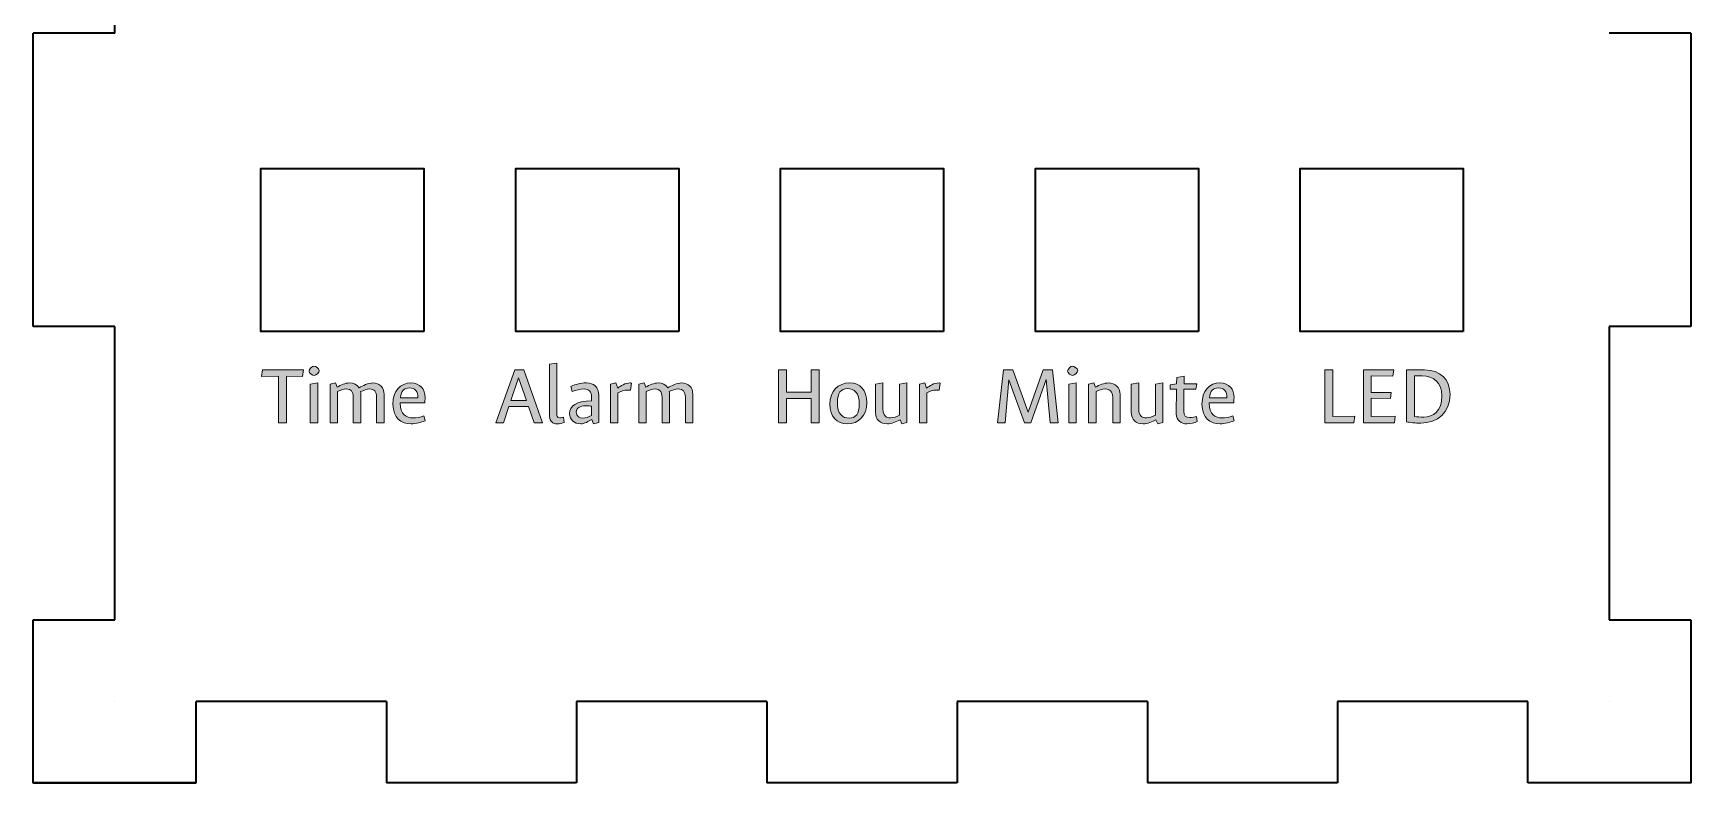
# Model space of a CAD drawing. Header units: inches. Extents: x 5 to 205, y -289 to -24.
# Drawn here: x 74.5 to 135.5, y -152.9 to -125.3 of the extents above; entities that cross this region are included whole.
import ezdxf

# ---------------------------------------------------------------- set-up
doc = ezdxf.new("R2010")
doc.units = ezdxf.units.IN
doc.header["$MEASUREMENT"] = 0
doc.layers.add('Capa 1', color=7, linetype='Continuous')

# ---------------------------------------------------------------- blocks, each defined once
blk = doc.blocks.new('block 3')
at = {"layer": 'Capa 1', "color": 250, "lineweight": 35, "true_color": 0x201815}
for points in [[(77.501, -125.305), (77.501, -114.506)], [(74.501, -136.106), (74.501, -125.305)], [(77.501, -125.306), (74.501, -125.306)], [(135.501, -125.306), (132.501, -125.306)], [(135.501, -125.305), (135.501, -136.106)], [(77.501, -136.106), (74.501, -136.106)], [(77.501, -146.906), (77.501, -136.106)], [(132.501, -136.106), (132.501, -146.906)], [(135.501, -136.106), (132.501, -136.106)], [(80.501, -152.906), (74.501, -152.906), (74.501, -146.906)], [(74.501, -152.906), (74.501, -146.906)], [(74.501, -146.906), (77.501, -146.906)], [(135.501, -146.906), (135.501, -152.906), (129.501, -152.906)], [(132.501, -146.906), (135.501, -146.906)], [(77.501, -149.906), (77.501, -149.906)], [(87.501, -149.906), (80.501, -149.906)], [(80.501, -152.906), (80.501, -149.906)], [(87.501, -149.906), (87.501, -152.906)], [(101.501, -149.906), (94.501, -149.906)], [(94.501, -149.906), (94.501, -152.906)], [(101.501, -149.906), (101.501, -152.906)], [(115.501, -149.906), (108.501, -149.906)], [(108.501, -149.906), (108.501, -152.906)], [(115.501, -149.906), (115.501, -152.906)], [(129.501, -149.906), (122.501, -149.906)], [(122.501, -149.906), (122.501, -152.906)], [(129.501, -152.906), (129.501, -149.906)], [(132.501, -149.906), (132.501, -149.906)], [(74.501, -152.906), (80.501, -152.906)], [(94.501, -152.906), (87.501, -152.906)], [(108.501, -152.906), (101.501, -152.906)], [(122.501, -152.906), (115.501, -152.906)]]:
    blk.add_lwpolyline(points, dxfattribs=at)
blk = doc.blocks.new('block 19')
at = {"layer": 'Capa 1', "true_color": 0x201815}
h = blk.add_hatch(color=250, dxfattribs=at)
h.dxf.hatch_style = 2
h.paths.add_polyline_path([(83.825, -137.932), (83.825, -139.65), (83.533, -139.65), (83.533, -137.932), (82.907, -137.941), (82.939, -137.706), (84.444, -137.706), (84.412, -137.941)])
h = blk.add_hatch(color=250, dxfattribs=at)
h.dxf.hatch_style = 2
edge = h.paths.add_edge_path()
edge.add_spline(control_points=[(84.831, -137.56), (84.888, -137.56), (85.028, -137.649), (85.028, -137.722), (85.028, -137.792), (84.907, -137.909), (84.85, -137.909), (84.79, -137.909), (84.653, -137.821), (84.653, -137.751), (84.653, -137.681), (84.771, -137.56), (84.831, -137.56)], knot_values=[0, 0, 0, 0, 1, 1, 1, 2, 2, 2, 3, 3, 3, 4, 4, 4, 4], degree=3, periodic=1)
h.paths.add_polyline_path([(84.971, -138.183), (84.971, -139.65), (84.698, -139.65), (84.698, -138.227)])
h = blk.add_hatch(color=250, dxfattribs=at)
h.dxf.hatch_style = 2
edge = h.paths.add_edge_path()
edge.add_spline(control_points=[(85.701, -138.5), (85.701, -138.5), (85.701, -139.65), (85.701, -139.65), (85.701, -139.65), (85.428, -139.65), (85.428, -139.65), (85.428, -139.65), (85.428, -138.227), (85.428, -138.227), (85.428, -138.227), (85.625, -138.183), (85.625, -138.183), (85.625, -138.183), (85.685, -138.335), (85.685, -138.335), (85.809, -138.265), (85.996, -138.183), (86.136, -138.183), (86.304, -138.183), (86.428, -138.246), (86.495, -138.36), (86.622, -138.287), (86.844, -138.183), (86.993, -138.183), (87.26, -138.183), (87.413, -138.345), (87.413, -138.605), (87.413, -138.605), (87.413, -139.65), (87.413, -139.65), (87.413, -139.65), (87.14, -139.65), (87.14, -139.65), (87.14, -139.65), (87.14, -138.707), (87.14, -138.707), (87.14, -138.503), (87.048, -138.402), (86.885, -138.402), (86.774, -138.402), (86.651, -138.456), (86.546, -138.503), (86.552, -138.535), (86.555, -138.57), (86.555, -138.605), (86.555, -138.605), (86.555, -139.65), (86.555, -139.65), (86.555, -139.65), (86.282, -139.65), (86.282, -139.65), (86.282, -139.65), (86.282, -138.707), (86.282, -138.707), (86.282, -138.503), (86.19, -138.402), (86.028, -138.402), (85.923, -138.402), (85.803, -138.449), (85.701, -138.5)], knot_values=[0, 0, 0, 0, 1, 1, 1, 2, 2, 2, 3, 3, 3, 4, 4, 4, 5, 5, 5, 6, 6, 6, 7, 7, 7, 8, 8, 8, 9, 9, 9, 10, 10, 10, 11, 11, 11, 12, 12, 12, 13, 13, 13, 14, 14, 14, 15, 15, 15, 16, 16, 16, 17, 17, 17, 18, 18, 18, 19, 19, 19, 20, 20, 20, 20], degree=3, periodic=1)
h = blk.add_hatch(color=250, dxfattribs=at)
h.dxf.hatch_style = 2
edge = h.paths.add_edge_path()
edge.add_spline(control_points=[(88.409, -139.688), (88.038, -139.688), (87.742, -139.469), (87.742, -138.97), (87.742, -138.465), (88.019, -138.183), (88.4, -138.183), (88.746, -138.183), (88.921, -138.411), (88.921, -138.726), (88.921, -138.789), (88.917, -138.875), (88.914, -138.91), (88.914, -138.91), (88.006, -138.91), (88.006, -138.91), (88.006, -138.91), (88.006, -138.932), (88.006, -138.932), (88.006, -139.342), (88.238, -139.472), (88.47, -139.472), (88.613, -139.472), (88.749, -139.447), (88.879, -139.393), (88.879, -139.393), (88.927, -139.574), (88.927, -139.574), (88.775, -139.64), (88.594, -139.688), (88.409, -139.688)], knot_values=[0, 0, 0, 0, 1, 1, 1, 2, 2, 2, 3, 3, 3, 4, 4, 4, 5, 5, 5, 6, 6, 6, 7, 7, 7, 8, 8, 8, 9, 9, 9, 10, 10, 10, 10], degree=3, periodic=1)
edge = h.paths.add_edge_path()
edge.add_spline(control_points=[(88.015, -138.735), (88.015, -138.735), (88.66, -138.735), (88.66, -138.735), (88.66, -138.487), (88.555, -138.367), (88.349, -138.367), (88.158, -138.367), (88.047, -138.456), (88.015, -138.735)], knot_values=[0, 0, 0, 0, 1, 1, 1, 2, 2, 2, 3, 3, 3, 3], degree=3, periodic=1)
at = {"layer": 'Capa 1', "lineweight": 0}
for points in [[(83.825, -137.932), (83.825, -139.65), (83.533, -139.65), (83.533, -137.932), (82.907, -137.941), (82.939, -137.706), (84.444, -137.706), (84.412, -137.941), (83.825, -137.932)], [(84.971, -138.183), (84.971, -139.65), (84.698, -139.65), (84.698, -138.227), (84.971, -138.183)]]:
    blk.add_lwpolyline(points, dxfattribs=at)
for points, knots in [([(84.831, -137.56), (84.888, -137.56), (85.028, -137.649), (85.028, -137.722), (85.028, -137.792), (84.907, -137.909), (84.85, -137.909), (84.79, -137.909), (84.653, -137.821), (84.653, -137.751), (84.653, -137.681), (84.771, -137.56), (84.831, -137.56)], [0, 0, 0, 0, 1, 1, 1, 2, 2, 2, 3, 3, 3, 4, 4, 4, 4]), ([(85.701, -138.5), (85.701, -138.5), (85.701, -139.65), (85.701, -139.65), (85.701, -139.65), (85.428, -139.65), (85.428, -139.65), (85.428, -139.65), (85.428, -138.227), (85.428, -138.227), (85.428, -138.227), (85.625, -138.183), (85.625, -138.183), (85.625, -138.183), (85.685, -138.335), (85.685, -138.335), (85.809, -138.265), (85.996, -138.183), (86.136, -138.183), (86.304, -138.183), (86.428, -138.246), (86.495, -138.36), (86.622, -138.287), (86.844, -138.183), (86.993, -138.183), (87.26, -138.183), (87.413, -138.345), (87.413, -138.605), (87.413, -138.605), (87.413, -139.65), (87.413, -139.65), (87.413, -139.65), (87.14, -139.65), (87.14, -139.65), (87.14, -139.65), (87.14, -138.707), (87.14, -138.707), (87.14, -138.503), (87.048, -138.402), (86.885, -138.402), (86.774, -138.402), (86.651, -138.456), (86.546, -138.503), (86.552, -138.535), (86.555, -138.57), (86.555, -138.605), (86.555, -138.605), (86.555, -139.65), (86.555, -139.65), (86.555, -139.65), (86.282, -139.65), (86.282, -139.65), (86.282, -139.65), (86.282, -138.707), (86.282, -138.707), (86.282, -138.503), (86.19, -138.402), (86.028, -138.402), (85.923, -138.402), (85.803, -138.449), (85.701, -138.5)], [0, 0, 0, 0, 1, 1, 1, 2, 2, 2, 3, 3, 3, 4, 4, 4, 5, 5, 5, 6, 6, 6, 7, 7, 7, 8, 8, 8, 9, 9, 9, 10, 10, 10, 11, 11, 11, 12, 12, 12, 13, 13, 13, 14, 14, 14, 15, 15, 15, 16, 16, 16, 17, 17, 17, 18, 18, 18, 19, 19, 19, 20, 20, 20, 20]), ([(88.409, -139.688), (88.038, -139.688), (87.742, -139.469), (87.742, -138.97), (87.742, -138.465), (88.019, -138.183), (88.4, -138.183), (88.746, -138.183), (88.921, -138.411), (88.921, -138.726), (88.921, -138.789), (88.917, -138.875), (88.914, -138.91), (88.914, -138.91), (88.006, -138.91), (88.006, -138.91), (88.006, -138.91), (88.006, -138.932), (88.006, -138.932), (88.006, -139.342), (88.238, -139.472), (88.47, -139.472), (88.613, -139.472), (88.749, -139.447), (88.879, -139.393), (88.879, -139.393), (88.927, -139.574), (88.927, -139.574), (88.775, -139.64), (88.594, -139.688), (88.409, -139.688)], [0, 0, 0, 0, 1, 1, 1, 2, 2, 2, 3, 3, 3, 4, 4, 4, 5, 5, 5, 6, 6, 6, 7, 7, 7, 8, 8, 8, 9, 9, 9, 10, 10, 10, 10]), ([(88.015, -138.735), (88.015, -138.735), (88.66, -138.735), (88.66, -138.735), (88.66, -138.487), (88.555, -138.367), (88.349, -138.367), (88.158, -138.367), (88.047, -138.456), (88.015, -138.735)], [0, 0, 0, 0, 1, 1, 1, 2, 2, 2, 3, 3, 3, 3])]:
    blk.add_open_spline(points, degree=3, knots=knots, dxfattribs=at)
blk = doc.blocks.new('block 20')
at = {"layer": 'Capa 1', "true_color": 0x201815}
h = blk.add_hatch(color=250, dxfattribs=at)
h.dxf.hatch_style = 2
h.paths.add_polyline_path([(92.732, -139.046), (92.011, -139.046), (91.807, -139.65), (91.522, -139.65), (92.223, -137.706), (92.551, -137.706), (93.246, -139.65), (92.941, -139.65)])
h.paths.add_polyline_path([(92.366, -137.992), (92.084, -138.83), (92.659, -138.83)])
h = blk.add_hatch(color=250, dxfattribs=at)
h.dxf.hatch_style = 2
edge = h.paths.add_edge_path()
edge.add_spline(control_points=[(94.04, -139.637), (93.992, -139.659), (93.871, -139.688), (93.782, -139.688), (93.624, -139.688), (93.506, -139.599), (93.506, -139.415), (93.506, -139.415), (93.506, -137.496), (93.506, -137.496), (93.506, -137.496), (93.776, -137.452), (93.776, -137.452), (93.776, -137.452), (93.776, -139.364), (93.776, -139.364), (93.776, -139.431), (93.82, -139.466), (93.884, -139.466), (93.922, -139.466), (93.979, -139.456), (94.011, -139.443), (94.011, -139.443), (94.04, -139.637), (94.04, -139.637)], knot_values=[0, 0, 0, 0, 1, 1, 1, 2, 2, 2, 3, 3, 3, 4, 4, 4, 5, 5, 5, 6, 6, 6, 7, 7, 7, 8, 8, 8, 8], degree=3, periodic=1)
h = blk.add_hatch(color=250, dxfattribs=at)
h.dxf.hatch_style = 2
edge = h.paths.add_edge_path()
edge.add_spline(control_points=[(95.062, -139.523), (94.944, -139.599), (94.776, -139.688), (94.652, -139.688), (94.417, -139.688), (94.239, -139.539), (94.239, -139.307), (94.239, -139.04), (94.474, -138.846), (95.049, -138.837), (95.049, -138.837), (95.049, -138.706), (95.049, -138.706), (95.049, -138.506), (94.948, -138.402), (94.773, -138.402), (94.646, -138.402), (94.477, -138.449), (94.341, -138.497), (94.341, -138.497), (94.281, -138.309), (94.281, -138.309), (94.481, -138.233), (94.643, -138.182), (94.859, -138.182), (95.138, -138.182), (95.313, -138.332), (95.313, -138.643), (95.313, -138.643), (95.313, -139.643), (95.313, -139.643), (95.313, -139.643), (95.125, -139.688), (95.125, -139.688), (95.125, -139.688), (95.062, -139.523), (95.062, -139.523)], knot_values=[0, 0, 0, 0, 1, 1, 1, 2, 2, 2, 3, 3, 3, 4, 4, 4, 5, 5, 5, 6, 6, 6, 7, 7, 7, 8, 8, 8, 9, 9, 9, 10, 10, 10, 11, 11, 11, 12, 12, 12, 12], degree=3, periodic=1)
edge = h.paths.add_edge_path()
edge.add_spline(control_points=[(95.049, -139.377), (95.049, -139.377), (95.049, -139.04), (95.049, -139.04), (95.002, -139.034), (94.922, -139.027), (94.824, -139.027), (94.624, -139.027), (94.487, -139.107), (94.487, -139.253), (94.487, -139.408), (94.611, -139.481), (94.725, -139.481), (94.821, -139.481), (94.938, -139.434), (95.049, -139.377)], knot_values=[0, 0, 0, 0, 1, 1, 1, 2, 2, 2, 3, 3, 3, 4, 4, 4, 5, 5, 5, 5], degree=3, periodic=1)
h = blk.add_hatch(color=250, dxfattribs=at)
h.dxf.hatch_style = 2
edge = h.paths.add_edge_path()
edge.add_spline(control_points=[(96.02, -138.545), (96.02, -138.545), (96.02, -139.65), (96.02, -139.65), (96.02, -139.65), (95.747, -139.65), (95.747, -139.65), (95.747, -139.65), (95.747, -138.227), (95.747, -138.227), (95.747, -138.227), (95.944, -138.182), (95.944, -138.182), (95.944, -138.182), (96.014, -138.37), (96.014, -138.37), (96.113, -138.294), (96.29, -138.182), (96.471, -138.182), (96.484, -138.182), (96.503, -138.182), (96.513, -138.186), (96.513, -138.186), (96.481, -138.449), (96.481, -138.449), (96.453, -138.443), (96.405, -138.443), (96.363, -138.443), (96.246, -138.446), (96.119, -138.487), (96.02, -138.545)], knot_values=[0, 0, 0, 0, 1, 1, 1, 2, 2, 2, 3, 3, 3, 4, 4, 4, 5, 5, 5, 6, 6, 6, 7, 7, 7, 8, 8, 8, 9, 9, 9, 10, 10, 10, 10], degree=3, periodic=1)
h = blk.add_hatch(color=250, dxfattribs=at)
h.dxf.hatch_style = 2
edge = h.paths.add_edge_path()
edge.add_spline(control_points=[(97.062, -138.5), (97.062, -138.5), (97.062, -139.65), (97.062, -139.65), (97.062, -139.65), (96.789, -139.65), (96.789, -139.65), (96.789, -139.65), (96.789, -138.227), (96.789, -138.227), (96.789, -138.227), (96.986, -138.182), (96.986, -138.182), (96.986, -138.182), (97.046, -138.335), (97.046, -138.335), (97.17, -138.265), (97.357, -138.182), (97.497, -138.182), (97.665, -138.182), (97.789, -138.246), (97.856, -138.36), (97.983, -138.287), (98.205, -138.182), (98.354, -138.182), (98.621, -138.182), (98.774, -138.344), (98.774, -138.605), (98.774, -138.605), (98.774, -139.65), (98.774, -139.65), (98.774, -139.65), (98.5, -139.65), (98.5, -139.65), (98.5, -139.65), (98.5, -138.706), (98.5, -138.706), (98.5, -138.503), (98.408, -138.402), (98.246, -138.402), (98.135, -138.402), (98.011, -138.455), (97.907, -138.503), (97.913, -138.535), (97.916, -138.57), (97.916, -138.605), (97.916, -138.605), (97.916, -139.65), (97.916, -139.65), (97.916, -139.65), (97.643, -139.65), (97.643, -139.65), (97.643, -139.65), (97.643, -138.706), (97.643, -138.706), (97.643, -138.503), (97.551, -138.402), (97.389, -138.402), (97.284, -138.402), (97.163, -138.449), (97.062, -138.5)], knot_values=[0, 0, 0, 0, 1, 1, 1, 2, 2, 2, 3, 3, 3, 4, 4, 4, 5, 5, 5, 6, 6, 6, 7, 7, 7, 8, 8, 8, 9, 9, 9, 10, 10, 10, 11, 11, 11, 12, 12, 12, 13, 13, 13, 14, 14, 14, 15, 15, 15, 16, 16, 16, 17, 17, 17, 18, 18, 18, 19, 19, 19, 20, 20, 20, 20], degree=3, periodic=1)
at = {"layer": 'Capa 1', "lineweight": 0}
for points in [[(92.732, -139.046), (92.011, -139.046), (91.807, -139.65), (91.522, -139.65), (92.223, -137.706), (92.551, -137.706), (93.246, -139.65), (92.941, -139.65), (92.732, -139.046)], [(92.366, -137.992), (92.084, -138.83), (92.659, -138.83), (92.366, -137.992)]]:
    blk.add_lwpolyline(points, dxfattribs=at)
for points, knots in [([(94.04, -139.637), (93.992, -139.659), (93.871, -139.688), (93.782, -139.688), (93.624, -139.688), (93.506, -139.599), (93.506, -139.415), (93.506, -139.415), (93.506, -137.496), (93.506, -137.496), (93.506, -137.496), (93.776, -137.452), (93.776, -137.452), (93.776, -137.452), (93.776, -139.364), (93.776, -139.364), (93.776, -139.431), (93.82, -139.466), (93.884, -139.466), (93.922, -139.466), (93.979, -139.456), (94.011, -139.443), (94.011, -139.443), (94.04, -139.637), (94.04, -139.637)], [0, 0, 0, 0, 1, 1, 1, 2, 2, 2, 3, 3, 3, 4, 4, 4, 5, 5, 5, 6, 6, 6, 7, 7, 7, 8, 8, 8, 8]), ([(95.062, -139.523), (94.944, -139.599), (94.776, -139.688), (94.652, -139.688), (94.417, -139.688), (94.239, -139.539), (94.239, -139.307), (94.239, -139.04), (94.474, -138.846), (95.049, -138.837), (95.049, -138.837), (95.049, -138.706), (95.049, -138.706), (95.049, -138.506), (94.948, -138.402), (94.773, -138.402), (94.646, -138.402), (94.477, -138.449), (94.341, -138.497), (94.341, -138.497), (94.281, -138.309), (94.281, -138.309), (94.481, -138.233), (94.643, -138.182), (94.859, -138.182), (95.138, -138.182), (95.313, -138.332), (95.313, -138.643), (95.313, -138.643), (95.313, -139.643), (95.313, -139.643), (95.313, -139.643), (95.125, -139.688), (95.125, -139.688), (95.125, -139.688), (95.062, -139.523), (95.062, -139.523)], [0, 0, 0, 0, 1, 1, 1, 2, 2, 2, 3, 3, 3, 4, 4, 4, 5, 5, 5, 6, 6, 6, 7, 7, 7, 8, 8, 8, 9, 9, 9, 10, 10, 10, 11, 11, 11, 12, 12, 12, 12]), ([(96.02, -138.545), (96.02, -138.545), (96.02, -139.65), (96.02, -139.65), (96.02, -139.65), (95.747, -139.65), (95.747, -139.65), (95.747, -139.65), (95.747, -138.227), (95.747, -138.227), (95.747, -138.227), (95.944, -138.182), (95.944, -138.182), (95.944, -138.182), (96.014, -138.37), (96.014, -138.37), (96.113, -138.294), (96.29, -138.182), (96.471, -138.182), (96.484, -138.182), (96.503, -138.182), (96.513, -138.186), (96.513, -138.186), (96.481, -138.449), (96.481, -138.449), (96.453, -138.443), (96.405, -138.443), (96.363, -138.443), (96.246, -138.446), (96.119, -138.487), (96.02, -138.545)], [0, 0, 0, 0, 1, 1, 1, 2, 2, 2, 3, 3, 3, 4, 4, 4, 5, 5, 5, 6, 6, 6, 7, 7, 7, 8, 8, 8, 9, 9, 9, 10, 10, 10, 10]), ([(97.062, -138.5), (97.062, -138.5), (97.062, -139.65), (97.062, -139.65), (97.062, -139.65), (96.789, -139.65), (96.789, -139.65), (96.789, -139.65), (96.789, -138.227), (96.789, -138.227), (96.789, -138.227), (96.986, -138.182), (96.986, -138.182), (96.986, -138.182), (97.046, -138.335), (97.046, -138.335), (97.17, -138.265), (97.357, -138.182), (97.497, -138.182), (97.665, -138.182), (97.789, -138.246), (97.856, -138.36), (97.983, -138.287), (98.205, -138.182), (98.354, -138.182), (98.621, -138.182), (98.774, -138.344), (98.774, -138.605), (98.774, -138.605), (98.774, -139.65), (98.774, -139.65), (98.774, -139.65), (98.5, -139.65), (98.5, -139.65), (98.5, -139.65), (98.5, -138.706), (98.5, -138.706), (98.5, -138.503), (98.408, -138.402), (98.246, -138.402), (98.135, -138.402), (98.011, -138.455), (97.907, -138.503), (97.913, -138.535), (97.916, -138.57), (97.916, -138.605), (97.916, -138.605), (97.916, -139.65), (97.916, -139.65), (97.916, -139.65), (97.643, -139.65), (97.643, -139.65), (97.643, -139.65), (97.643, -138.706), (97.643, -138.706), (97.643, -138.503), (97.551, -138.402), (97.389, -138.402), (97.284, -138.402), (97.163, -138.449), (97.062, -138.5)], [0, 0, 0, 0, 1, 1, 1, 2, 2, 2, 3, 3, 3, 4, 4, 4, 5, 5, 5, 6, 6, 6, 7, 7, 7, 8, 8, 8, 9, 9, 9, 10, 10, 10, 11, 11, 11, 12, 12, 12, 13, 13, 13, 14, 14, 14, 15, 15, 15, 16, 16, 16, 17, 17, 17, 18, 18, 18, 19, 19, 19, 20, 20, 20, 20]), ([(95.049, -139.377), (95.049, -139.377), (95.049, -139.04), (95.049, -139.04), (95.002, -139.034), (94.922, -139.027), (94.824, -139.027), (94.624, -139.027), (94.487, -139.107), (94.487, -139.253), (94.487, -139.408), (94.611, -139.481), (94.725, -139.481), (94.821, -139.481), (94.938, -139.434), (95.049, -139.377)], [0, 0, 0, 0, 1, 1, 1, 2, 2, 2, 3, 3, 3, 4, 4, 4, 5, 5, 5, 5])]:
    blk.add_open_spline(points, degree=3, knots=knots, dxfattribs=at)
blk = doc.blocks.new('block 21')
at = {"layer": 'Capa 1', "true_color": 0x201815}
h = blk.add_hatch(color=250, dxfattribs=at)
h.dxf.hatch_style = 2
h.paths.add_polyline_path([(103.128, -138.761), (102.226, -138.761), (102.226, -139.65), (101.934, -139.65), (101.934, -137.706), (102.226, -137.706), (102.226, -138.525), (103.128, -138.525), (103.128, -137.706), (103.42, -137.706), (103.42, -139.65), (103.128, -139.65)])
h = blk.add_hatch(color=250, dxfattribs=at)
h.dxf.hatch_style = 2
edge = h.paths.add_edge_path()
edge.add_spline(control_points=[(104.449, -139.691), (104.077, -139.688), (103.82, -139.424), (103.82, -138.964), (103.82, -138.471), (104.112, -138.182), (104.557, -138.182), (104.938, -138.182), (105.176, -138.446), (105.176, -138.907), (105.176, -139.399), (104.884, -139.688), (104.449, -139.691)], knot_values=[0, 0, 0, 0, 1, 1, 1, 2, 2, 2, 3, 3, 3, 4, 4, 4, 4], degree=3, periodic=1)
edge = h.paths.add_edge_path()
edge.add_spline(control_points=[(104.465, -138.389), (104.226, -138.389), (104.096, -138.554), (104.096, -138.897), (104.096, -139.326), (104.274, -139.481), (104.531, -139.481), (104.769, -139.481), (104.9, -139.313), (104.9, -138.973), (104.9, -138.545), (104.722, -138.389), (104.465, -138.389)], knot_values=[0, 0, 0, 0, 1, 1, 1, 2, 2, 2, 3, 3, 3, 4, 4, 4, 4], degree=3, periodic=1)
h = blk.add_hatch(color=250, dxfattribs=at)
h.dxf.hatch_style = 2
edge = h.paths.add_edge_path()
edge.add_spline(control_points=[(106.401, -139.535), (106.274, -139.605), (106.077, -139.688), (105.934, -139.688), (105.668, -139.688), (105.496, -139.526), (105.496, -139.265), (105.496, -139.265), (105.496, -138.227), (105.496, -138.227), (105.496, -138.227), (105.769, -138.182), (105.769, -138.182), (105.769, -138.182), (105.769, -139.164), (105.769, -139.164), (105.769, -139.367), (105.887, -139.469), (106.049, -139.469), (106.157, -139.469), (106.281, -139.418), (106.382, -139.37), (106.382, -139.37), (106.382, -138.227), (106.382, -138.227), (106.382, -138.227), (106.655, -138.182), (106.655, -138.182), (106.655, -138.182), (106.655, -139.643), (106.655, -139.643), (106.655, -139.643), (106.468, -139.688), (106.468, -139.688), (106.468, -139.688), (106.401, -139.535), (106.401, -139.535)], knot_values=[0, 0, 0, 0, 1, 1, 1, 2, 2, 2, 3, 3, 3, 4, 4, 4, 5, 5, 5, 6, 6, 6, 7, 7, 7, 8, 8, 8, 9, 9, 9, 10, 10, 10, 11, 11, 11, 12, 12, 12, 12], degree=3, periodic=1)
h = blk.add_hatch(color=250, dxfattribs=at)
h.dxf.hatch_style = 2
edge = h.paths.add_edge_path()
edge.add_spline(control_points=[(107.385, -138.545), (107.385, -138.545), (107.385, -139.65), (107.385, -139.65), (107.385, -139.65), (107.112, -139.65), (107.112, -139.65), (107.112, -139.65), (107.112, -138.227), (107.112, -138.227), (107.112, -138.227), (107.309, -138.182), (107.309, -138.182), (107.309, -138.182), (107.379, -138.37), (107.379, -138.37), (107.477, -138.294), (107.655, -138.182), (107.836, -138.182), (107.849, -138.182), (107.868, -138.182), (107.877, -138.186), (107.877, -138.186), (107.846, -138.449), (107.846, -138.449), (107.817, -138.443), (107.769, -138.443), (107.728, -138.443), (107.611, -138.446), (107.484, -138.487), (107.385, -138.545)], knot_values=[0, 0, 0, 0, 1, 1, 1, 2, 2, 2, 3, 3, 3, 4, 4, 4, 5, 5, 5, 6, 6, 6, 7, 7, 7, 8, 8, 8, 9, 9, 9, 10, 10, 10, 10], degree=3, periodic=1)
at = {"layer": 'Capa 1', "lineweight": 0}
blk.add_lwpolyline([(103.128, -138.761), (102.226, -138.761), (102.226, -139.65), (101.934, -139.65), (101.934, -137.706), (102.226, -137.706), (102.226, -138.525), (103.128, -138.525), (103.128, -137.706), (103.42, -137.706), (103.42, -139.65), (103.128, -139.65), (103.128, -138.761)], dxfattribs=at)
for points, knots in [([(104.449, -139.691), (104.077, -139.688), (103.82, -139.424), (103.82, -138.964), (103.82, -138.471), (104.112, -138.182), (104.557, -138.182), (104.938, -138.182), (105.176, -138.446), (105.176, -138.907), (105.176, -139.399), (104.884, -139.688), (104.449, -139.691)], [0, 0, 0, 0, 1, 1, 1, 2, 2, 2, 3, 3, 3, 4, 4, 4, 4]), ([(104.465, -138.389), (104.226, -138.389), (104.096, -138.554), (104.096, -138.897), (104.096, -139.326), (104.274, -139.481), (104.531, -139.481), (104.769, -139.481), (104.9, -139.313), (104.9, -138.973), (104.9, -138.545), (104.722, -138.389), (104.465, -138.389)], [0, 0, 0, 0, 1, 1, 1, 2, 2, 2, 3, 3, 3, 4, 4, 4, 4]), ([(106.401, -139.535), (106.274, -139.605), (106.077, -139.688), (105.934, -139.688), (105.668, -139.688), (105.496, -139.526), (105.496, -139.265), (105.496, -139.265), (105.496, -138.227), (105.496, -138.227), (105.496, -138.227), (105.769, -138.182), (105.769, -138.182), (105.769, -138.182), (105.769, -139.164), (105.769, -139.164), (105.769, -139.367), (105.887, -139.469), (106.049, -139.469), (106.157, -139.469), (106.281, -139.418), (106.382, -139.37), (106.382, -139.37), (106.382, -138.227), (106.382, -138.227), (106.382, -138.227), (106.655, -138.182), (106.655, -138.182), (106.655, -138.182), (106.655, -139.643), (106.655, -139.643), (106.655, -139.643), (106.468, -139.688), (106.468, -139.688), (106.468, -139.688), (106.401, -139.535), (106.401, -139.535)], [0, 0, 0, 0, 1, 1, 1, 2, 2, 2, 3, 3, 3, 4, 4, 4, 5, 5, 5, 6, 6, 6, 7, 7, 7, 8, 8, 8, 9, 9, 9, 10, 10, 10, 11, 11, 11, 12, 12, 12, 12]), ([(107.385, -138.545), (107.385, -138.545), (107.385, -139.65), (107.385, -139.65), (107.385, -139.65), (107.112, -139.65), (107.112, -139.65), (107.112, -139.65), (107.112, -138.227), (107.112, -138.227), (107.112, -138.227), (107.309, -138.182), (107.309, -138.182), (107.309, -138.182), (107.379, -138.37), (107.379, -138.37), (107.477, -138.294), (107.655, -138.182), (107.836, -138.182), (107.849, -138.182), (107.868, -138.182), (107.877, -138.186), (107.877, -138.186), (107.846, -138.449), (107.846, -138.449), (107.817, -138.443), (107.769, -138.443), (107.728, -138.443), (107.611, -138.446), (107.484, -138.487), (107.385, -138.545)], [0, 0, 0, 0, 1, 1, 1, 2, 2, 2, 3, 3, 3, 4, 4, 4, 5, 5, 5, 6, 6, 6, 7, 7, 7, 8, 8, 8, 9, 9, 9, 10, 10, 10, 10])]:
    blk.add_open_spline(points, degree=3, knots=knots, dxfattribs=at)
blk = doc.blocks.new('block 22')
at = {"layer": 'Capa 1', "true_color": 0x201815}
h = blk.add_hatch(color=250, dxfattribs=at)
h.dxf.hatch_style = 2
h.paths.add_polyline_path([(110.409, -138.068), (110.263, -139.65), (109.99, -139.65), (110.209, -137.706), (110.546, -137.706), (111.114, -139.256), (111.663, -137.706), (112.007, -137.706), (112.22, -139.65), (111.93, -139.65), (111.781, -138.062), (111.219, -139.65), (110.978, -139.65)])
h = blk.add_hatch(color=250, dxfattribs=at)
h.dxf.hatch_style = 2
edge = h.paths.add_edge_path()
edge.add_spline(control_points=[(112.743, -137.56), (112.8, -137.56), (112.94, -137.649), (112.94, -137.722), (112.94, -137.792), (112.819, -137.909), (112.762, -137.909), (112.701, -137.909), (112.565, -137.82), (112.565, -137.75), (112.565, -137.681), (112.683, -137.56), (112.743, -137.56)], knot_values=[0, 0, 0, 0, 1, 1, 1, 2, 2, 2, 3, 3, 3, 4, 4, 4, 4], degree=3, periodic=1)
h.paths.add_polyline_path([(112.883, -138.182), (112.883, -139.65), (112.609, -139.65), (112.609, -138.227)])
h = blk.add_hatch(color=250, dxfattribs=at)
h.dxf.hatch_style = 2
edge = h.paths.add_edge_path()
edge.add_spline(control_points=[(113.613, -138.5), (113.613, -138.5), (113.613, -139.65), (113.613, -139.65), (113.613, -139.65), (113.34, -139.65), (113.34, -139.65), (113.34, -139.65), (113.34, -138.227), (113.34, -138.227), (113.34, -138.227), (113.537, -138.182), (113.537, -138.182), (113.537, -138.182), (113.597, -138.335), (113.597, -138.335), (113.724, -138.265), (113.918, -138.182), (114.061, -138.182), (114.328, -138.182), (114.499, -138.344), (114.499, -138.605), (114.499, -138.605), (114.499, -139.65), (114.499, -139.65), (114.499, -139.65), (114.226, -139.65), (114.226, -139.65), (114.226, -139.65), (114.226, -138.706), (114.226, -138.706), (114.226, -138.503), (114.112, -138.405), (113.95, -138.405), (113.841, -138.405), (113.715, -138.452), (113.613, -138.5)], knot_values=[0, 0, 0, 0, 1, 1, 1, 2, 2, 2, 3, 3, 3, 4, 4, 4, 5, 5, 5, 6, 6, 6, 7, 7, 7, 8, 8, 8, 9, 9, 9, 10, 10, 10, 11, 11, 11, 12, 12, 12, 12], degree=3, periodic=1)
h = blk.add_hatch(color=250, dxfattribs=at)
h.dxf.hatch_style = 2
edge = h.paths.add_edge_path()
edge.add_spline(control_points=[(115.817, -139.535), (115.689, -139.605), (115.492, -139.688), (115.349, -139.688), (115.083, -139.688), (114.911, -139.526), (114.911, -139.265), (114.911, -139.265), (114.911, -138.227), (114.911, -138.227), (114.911, -138.227), (115.184, -138.182), (115.184, -138.182), (115.184, -138.182), (115.184, -139.164), (115.184, -139.164), (115.184, -139.367), (115.302, -139.469), (115.464, -139.469), (115.572, -139.469), (115.696, -139.418), (115.797, -139.37), (115.797, -139.37), (115.797, -138.227), (115.797, -138.227), (115.797, -138.227), (116.07, -138.182), (116.07, -138.182), (116.07, -138.182), (116.07, -139.643), (116.07, -139.643), (116.07, -139.643), (115.883, -139.688), (115.883, -139.688), (115.883, -139.688), (115.817, -139.535), (115.817, -139.535)], knot_values=[0, 0, 0, 0, 1, 1, 1, 2, 2, 2, 3, 3, 3, 4, 4, 4, 5, 5, 5, 6, 6, 6, 7, 7, 7, 8, 8, 8, 9, 9, 9, 10, 10, 10, 11, 11, 11, 12, 12, 12, 12], degree=3, periodic=1)
h = blk.add_hatch(color=250, dxfattribs=at)
h.dxf.hatch_style = 2
edge = h.paths.add_edge_path()
edge.add_spline(control_points=[(116.956, -139.688), (116.749, -139.688), (116.562, -139.567), (116.565, -139.316), (116.565, -139.316), (116.575, -138.414), (116.575, -138.414), (116.575, -138.414), (116.34, -138.414), (116.34, -138.414), (116.34, -138.414), (116.34, -138.252), (116.34, -138.252), (116.34, -138.252), (116.578, -138.221), (116.578, -138.221), (116.578, -138.221), (116.581, -137.979), (116.581, -137.979), (116.581, -137.979), (116.854, -137.935), (116.854, -137.935), (116.854, -137.935), (116.851, -138.221), (116.851, -138.221), (116.851, -138.221), (117.321, -138.221), (117.321, -138.221), (117.321, -138.221), (117.289, -138.414), (117.289, -138.414), (117.289, -138.414), (116.848, -138.414), (116.848, -138.414), (116.848, -138.414), (116.838, -139.227), (116.838, -139.227), (116.835, -139.393), (116.924, -139.459), (117.051, -139.459), (117.153, -139.459), (117.255, -139.437), (117.315, -139.418), (117.315, -139.418), (117.34, -139.602), (117.34, -139.602), (117.248, -139.647), (117.077, -139.688), (116.956, -139.688)], knot_values=[0, 0, 0, 0, 1, 1, 1, 2, 2, 2, 3, 3, 3, 4, 4, 4, 5, 5, 5, 6, 6, 6, 7, 7, 7, 8, 8, 8, 9, 9, 9, 10, 10, 10, 11, 11, 11, 12, 12, 12, 13, 13, 13, 14, 14, 14, 15, 15, 15, 16, 16, 16, 16], degree=3, periodic=1)
h = blk.add_hatch(color=250, dxfattribs=at)
h.dxf.hatch_style = 2
edge = h.paths.add_edge_path()
edge.add_spline(control_points=[(118.178, -139.688), (117.807, -139.688), (117.512, -139.469), (117.512, -138.97), (117.512, -138.465), (117.788, -138.182), (118.169, -138.182), (118.515, -138.182), (118.69, -138.411), (118.69, -138.726), (118.69, -138.789), (118.687, -138.875), (118.683, -138.91), (118.683, -138.91), (117.775, -138.91), (117.775, -138.91), (117.775, -138.91), (117.775, -138.932), (117.775, -138.932), (117.775, -139.342), (118.007, -139.472), (118.239, -139.472), (118.382, -139.472), (118.518, -139.446), (118.648, -139.393), (118.648, -139.393), (118.696, -139.574), (118.696, -139.574), (118.544, -139.64), (118.362, -139.688), (118.178, -139.688)], knot_values=[0, 0, 0, 0, 1, 1, 1, 2, 2, 2, 3, 3, 3, 4, 4, 4, 5, 5, 5, 6, 6, 6, 7, 7, 7, 8, 8, 8, 9, 9, 9, 10, 10, 10, 10], degree=3, periodic=1)
edge = h.paths.add_edge_path()
edge.add_spline(control_points=[(117.785, -138.735), (117.785, -138.735), (118.429, -138.735), (118.429, -138.735), (118.429, -138.487), (118.325, -138.367), (118.118, -138.367), (117.927, -138.367), (117.816, -138.456), (117.785, -138.735)], knot_values=[0, 0, 0, 0, 1, 1, 1, 2, 2, 2, 3, 3, 3, 3], degree=3, periodic=1)
at = {"layer": 'Capa 1', "lineweight": 0}
for points in [[(110.409, -138.068), (110.263, -139.65), (109.99, -139.65), (110.209, -137.706), (110.546, -137.706), (111.114, -139.256), (111.663, -137.706), (112.007, -137.706), (112.22, -139.65), (111.93, -139.65), (111.781, -138.062), (111.219, -139.65), (110.978, -139.65), (110.409, -138.068)], [(112.883, -138.182), (112.883, -139.65), (112.609, -139.65), (112.609, -138.227), (112.883, -138.182)]]:
    blk.add_lwpolyline(points, dxfattribs=at)
for points, knots in [([(112.743, -137.56), (112.8, -137.56), (112.94, -137.649), (112.94, -137.722), (112.94, -137.792), (112.819, -137.909), (112.762, -137.909), (112.701, -137.909), (112.565, -137.82), (112.565, -137.75), (112.565, -137.681), (112.683, -137.56), (112.743, -137.56)], [0, 0, 0, 0, 1, 1, 1, 2, 2, 2, 3, 3, 3, 4, 4, 4, 4]), ([(113.613, -138.5), (113.613, -138.5), (113.613, -139.65), (113.613, -139.65), (113.613, -139.65), (113.34, -139.65), (113.34, -139.65), (113.34, -139.65), (113.34, -138.227), (113.34, -138.227), (113.34, -138.227), (113.537, -138.182), (113.537, -138.182), (113.537, -138.182), (113.597, -138.335), (113.597, -138.335), (113.724, -138.265), (113.918, -138.182), (114.061, -138.182), (114.328, -138.182), (114.499, -138.344), (114.499, -138.605), (114.499, -138.605), (114.499, -139.65), (114.499, -139.65), (114.499, -139.65), (114.226, -139.65), (114.226, -139.65), (114.226, -139.65), (114.226, -138.706), (114.226, -138.706), (114.226, -138.503), (114.112, -138.405), (113.95, -138.405), (113.841, -138.405), (113.715, -138.452), (113.613, -138.5)], [0, 0, 0, 0, 1, 1, 1, 2, 2, 2, 3, 3, 3, 4, 4, 4, 5, 5, 5, 6, 6, 6, 7, 7, 7, 8, 8, 8, 9, 9, 9, 10, 10, 10, 11, 11, 11, 12, 12, 12, 12]), ([(115.817, -139.535), (115.689, -139.605), (115.492, -139.688), (115.349, -139.688), (115.083, -139.688), (114.911, -139.526), (114.911, -139.265), (114.911, -139.265), (114.911, -138.227), (114.911, -138.227), (114.911, -138.227), (115.184, -138.182), (115.184, -138.182), (115.184, -138.182), (115.184, -139.164), (115.184, -139.164), (115.184, -139.367), (115.302, -139.469), (115.464, -139.469), (115.572, -139.469), (115.696, -139.418), (115.797, -139.37), (115.797, -139.37), (115.797, -138.227), (115.797, -138.227), (115.797, -138.227), (116.07, -138.182), (116.07, -138.182), (116.07, -138.182), (116.07, -139.643), (116.07, -139.643), (116.07, -139.643), (115.883, -139.688), (115.883, -139.688), (115.883, -139.688), (115.817, -139.535), (115.817, -139.535)], [0, 0, 0, 0, 1, 1, 1, 2, 2, 2, 3, 3, 3, 4, 4, 4, 5, 5, 5, 6, 6, 6, 7, 7, 7, 8, 8, 8, 9, 9, 9, 10, 10, 10, 11, 11, 11, 12, 12, 12, 12]), ([(116.956, -139.688), (116.749, -139.688), (116.562, -139.567), (116.565, -139.316), (116.565, -139.316), (116.575, -138.414), (116.575, -138.414), (116.575, -138.414), (116.34, -138.414), (116.34, -138.414), (116.34, -138.414), (116.34, -138.252), (116.34, -138.252), (116.34, -138.252), (116.578, -138.221), (116.578, -138.221), (116.578, -138.221), (116.581, -137.979), (116.581, -137.979), (116.581, -137.979), (116.854, -137.935), (116.854, -137.935), (116.854, -137.935), (116.851, -138.221), (116.851, -138.221), (116.851, -138.221), (117.321, -138.221), (117.321, -138.221), (117.321, -138.221), (117.289, -138.414), (117.289, -138.414), (117.289, -138.414), (116.848, -138.414), (116.848, -138.414), (116.848, -138.414), (116.838, -139.227), (116.838, -139.227), (116.835, -139.393), (116.924, -139.459), (117.051, -139.459), (117.153, -139.459), (117.255, -139.437), (117.315, -139.418), (117.315, -139.418), (117.34, -139.602), (117.34, -139.602), (117.248, -139.647), (117.077, -139.688), (116.956, -139.688)], [0, 0, 0, 0, 1, 1, 1, 2, 2, 2, 3, 3, 3, 4, 4, 4, 5, 5, 5, 6, 6, 6, 7, 7, 7, 8, 8, 8, 9, 9, 9, 10, 10, 10, 11, 11, 11, 12, 12, 12, 13, 13, 13, 14, 14, 14, 15, 15, 15, 16, 16, 16, 16]), ([(118.178, -139.688), (117.807, -139.688), (117.512, -139.469), (117.512, -138.97), (117.512, -138.465), (117.788, -138.182), (118.169, -138.182), (118.515, -138.182), (118.69, -138.411), (118.69, -138.726), (118.69, -138.789), (118.687, -138.875), (118.683, -138.91), (118.683, -138.91), (117.775, -138.91), (117.775, -138.91), (117.775, -138.91), (117.775, -138.932), (117.775, -138.932), (117.775, -139.342), (118.007, -139.472), (118.239, -139.472), (118.382, -139.472), (118.518, -139.446), (118.648, -139.393), (118.648, -139.393), (118.696, -139.574), (118.696, -139.574), (118.544, -139.64), (118.362, -139.688), (118.178, -139.688)], [0, 0, 0, 0, 1, 1, 1, 2, 2, 2, 3, 3, 3, 4, 4, 4, 5, 5, 5, 6, 6, 6, 7, 7, 7, 8, 8, 8, 9, 9, 9, 10, 10, 10, 10]), ([(117.785, -138.735), (117.785, -138.735), (118.429, -138.735), (118.429, -138.735), (118.429, -138.487), (118.325, -138.367), (118.118, -138.367), (117.927, -138.367), (117.816, -138.456), (117.785, -138.735)], [0, 0, 0, 0, 1, 1, 1, 2, 2, 2, 3, 3, 3, 3])]:
    blk.add_open_spline(points, degree=3, knots=knots, dxfattribs=at)
blk = doc.blocks.new('block 23')
at = {"layer": 'Capa 1', "true_color": 0x201815}
h = blk.add_hatch(color=250, dxfattribs=at)
h.dxf.hatch_style = 2
h.paths.add_polyline_path([(122.034, -137.706), (122.326, -137.706), (122.326, -139.421), (123.13, -139.409), (123.098, -139.65), (122.034, -139.65)])
h = blk.add_hatch(color=250, dxfattribs=at)
h.dxf.hatch_style = 2
h.paths.add_polyline_path([(123.45, -137.706), (124.571, -137.706), (124.54, -137.938), (123.742, -137.925), (123.742, -138.538), (124.479, -138.538), (124.447, -138.757), (123.742, -138.748), (123.742, -139.421), (124.622, -139.409), (124.59, -139.65), (123.45, -139.65)])
h = blk.add_hatch(color=250, dxfattribs=at)
h.dxf.hatch_style = 2
edge = h.paths.add_edge_path()
edge.add_spline(control_points=[(125.705, -137.706), (126.27, -137.706), (126.641, -138.04), (126.641, -138.608), (126.641, -139.269), (126.187, -139.663), (125.562, -139.663), (125.374, -139.663), (125.149, -139.637), (125.035, -139.618), (125.035, -139.618), (125.035, -137.706), (125.035, -137.706), (125.035, -137.706), (125.705, -137.706), (125.705, -137.706)], knot_values=[0, 0, 0, 0, 1, 1, 1, 2, 2, 2, 3, 3, 3, 4, 4, 4, 5, 5, 5, 5], degree=3, periodic=1)
edge = h.paths.add_edge_path()
edge.add_spline(control_points=[(125.327, -139.415), (125.425, -139.431), (125.562, -139.44), (125.673, -139.44), (126.013, -139.44), (126.34, -139.234), (126.34, -138.659), (126.34, -138.167), (126.028, -137.919), (125.609, -137.919), (125.609, -137.919), (125.327, -137.919), (125.327, -137.919), (125.327, -137.919), (125.327, -139.415), (125.327, -139.415)], knot_values=[0, 0, 0, 0, 1, 1, 1, 2, 2, 2, 3, 3, 3, 4, 4, 4, 5, 5, 5, 5], degree=3, periodic=1)
at = {"layer": 'Capa 1', "lineweight": 0}
for points in [[(122.034, -137.706), (122.326, -137.706), (122.326, -139.421), (123.13, -139.409), (123.098, -139.65), (122.034, -139.65), (122.034, -137.706)], [(123.45, -137.706), (124.571, -137.706), (124.54, -137.938), (123.742, -137.925), (123.742, -138.538), (124.479, -138.538), (124.447, -138.757), (123.742, -138.748), (123.742, -139.421), (124.622, -139.409), (124.59, -139.65), (123.45, -139.65), (123.45, -137.706)]]:
    blk.add_lwpolyline(points, dxfattribs=at)
for points in [[(125.705, -137.706), (126.27, -137.706), (126.641, -138.04), (126.641, -138.608), (126.641, -139.269), (126.187, -139.663), (125.562, -139.663), (125.374, -139.663), (125.149, -139.637), (125.035, -139.618), (125.035, -139.618), (125.035, -137.706), (125.035, -137.706), (125.035, -137.706), (125.705, -137.706), (125.705, -137.706)], [(125.327, -139.415), (125.425, -139.431), (125.562, -139.44), (125.673, -139.44), (126.013, -139.44), (126.34, -139.234), (126.34, -138.659), (126.34, -138.167), (126.028, -137.919), (125.609, -137.919), (125.609, -137.919), (125.327, -137.919), (125.327, -137.919), (125.327, -137.919), (125.327, -139.415), (125.327, -139.415)]]:
    blk.add_open_spline(points, degree=3, knots=[0, 0, 0, 0, 1, 1, 1, 2, 2, 2, 3, 3, 3, 4, 4, 4, 5, 5, 5, 5], dxfattribs=at)

msp = doc.modelspace()

# ---------------------------------------------------------------- linework, layer by layer
at = {"layer": 'Capa 1', "color": 250, "lineweight": 35, "true_color": 0x201815}
for points in [[(88.881, -136.287), (82.881, -136.287), (82.881, -130.287), (88.881, -130.287), (88.881, -136.287)], [(98.265, -136.287), (92.265, -136.287), (92.265, -130.287), (98.265, -130.287), (98.265, -136.287)], [(108.001, -136.287), (102.001, -136.287), (102.001, -130.287), (108.001, -130.287), (108.001, -136.287)], [(117.384, -136.287), (111.384, -136.287), (111.384, -130.287), (117.384, -130.287), (117.384, -136.287)], [(127.12, -136.287), (121.12, -136.287), (121.12, -130.287), (127.12, -130.287), (127.12, -136.287)]]:
    msp.add_lwpolyline(points, dxfattribs=at)

# ---------------------------------------------------------------- block references
at = {"layer": 'Capa 1'}
for name in ['block 3', 'block 19', 'block 20', 'block 21', 'block 22', 'block 23']:
    msp.add_blockref(name, (0, 0), dxfattribs=at)

doc.saveas('drawing.dxf')
